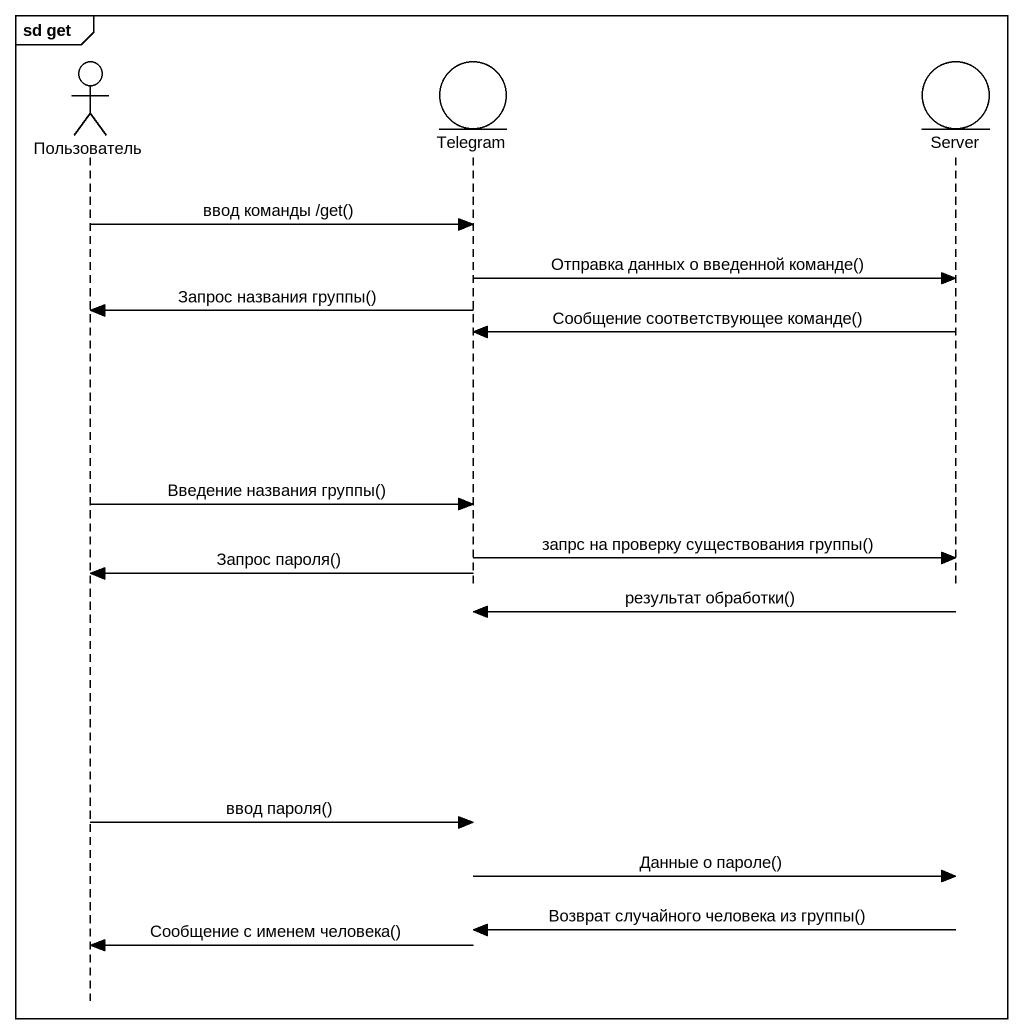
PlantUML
@startuml
mainframe sd get
hide footbox
actor Пользователь
entity Telegram
entity Server

Пользователь -> Telegram : ввод команды /get()
Telegram -> Server : Отправка данных о введенной команде()
Telegram -> Пользователь : Запрос названия группы()
Server -> Telegram : Сообщение соответствующее команде()
Пользователь -> Telegram : Введение названия группы()
Telegram -> Server : запрс на проверку существования группы()
Telegram -> Пользователь : Запрос пароля()
Server -> Telegram : результат обработки()
Пользователь -> Telegram : ввод пароля()
Telegram -> Server : Данные о пароле()
Server -> Telegram : Возврат случайного человека из группы()
Telegram -> Пользователь : Сообщение с именем человека()
@enduml
